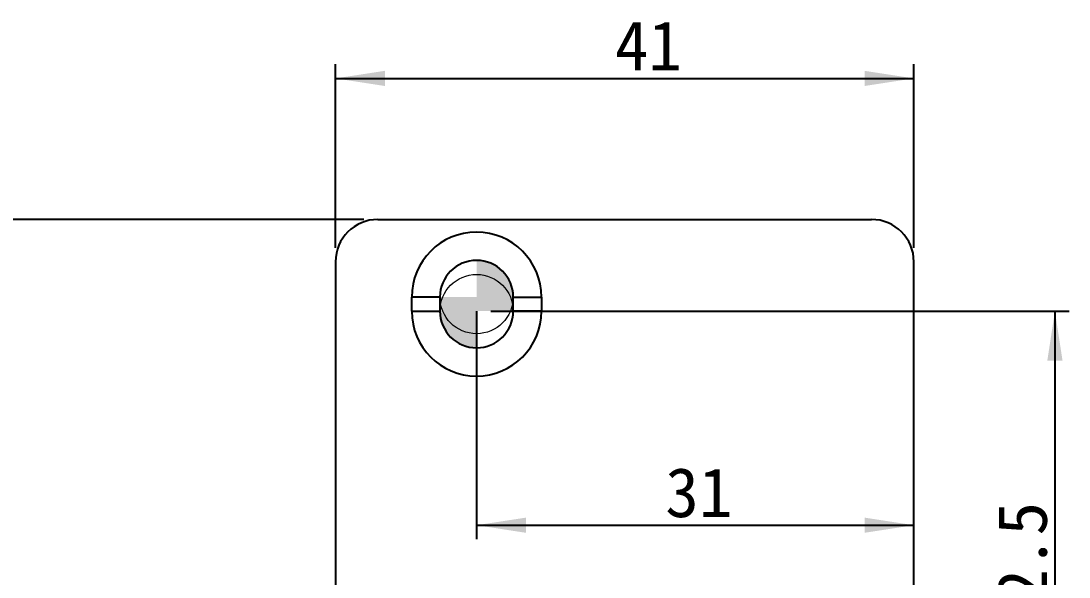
# Model space of a CAD drawing. Header units: millimetres. Extents: x 2 to 295, y 1 to 209.
# Drawn here: x 53.6 to 127.9, y 119.3 to 158.7 of the extents above; entities that cross this region are included whole.
import ezdxf

# ---------------------------------------------------------------- set-up
doc = ezdxf.new("R2010")
doc.units = ezdxf.units.MM
doc.layers.add('DIM', color=5, linetype='Continuous')
doc.styles.add('SLDTEXTSTYLE11', font='', dxfattribs={"width": 0.67})
doc.styles.add('SLDTEXTSTYLE12', font='')
doc.styles.get('SLDTEXTSTYLE11').set_extended_font_data('宋体')
doc.styles.get('SLDTEXTSTYLE12').set_extended_font_data('宋体')
doc.dimstyles.new('SLDDIMSTYLE0', dxfattribs={"dimtxt": 3.5, "dimasz": 3.5, "dimexe": 0, "dimexo": 0.0625, "dimgap": 0.875, "dimtad": 2, "dimrnd": 1e-09, "dimzin": 12, "dimdsep": 46, "dimtxsty": 'SLDTEXTSTYLE11', "dimsah": 1, "dimcen": 0.09, "dimadec": 0, "dimazin": 3, "dimtfac": 1, "dimtofl": 0, "dimtmove": 0, "dimatfit": 3, "dimfxl": 0, "dimfrac": 2, "dimtolj": 1, "dimtzin": 12, "dimarcsym": 0})

# ---------------------------------------------------------------- blocks, each defined once
blk = doc.blocks.new('_D_4')
at = {"layer": 'DIM'}
for p, q in [((77.941, 144.615), (32.941, 144.615)), ((33.941, 86.115), (33.941, 144.615)), ((57.941, 86.115), (32.941, 86.115))]:
    blk.add_line(p, q, dxfattribs=at)
for points in [[(33.941, 144.615), (33.402, 141.115), (34.479, 141.115)], [(33.941, 86.115), (34.479, 89.615), (33.402, 89.615)]]:
    blk.add_solid(points, dxfattribs=at)
at = {"layer": 'DIM', "insert": (29.868, 115.066), "char_height": 3.5, "attachment_point": 1, "rotation": 90, "style": 'SLDTEXTSTYLE12'}
blk.add_mtext('58.5', dxfattribs=at)
blk = doc.blocks.new('_D_5')
at = {"layer": 'DIM'}
for p, q in [((75.941, 142.615), (75.941, 155.615)), ((116.941, 142.615), (116.941, 155.615)), ((75.941, 154.615), (116.941, 154.615))]:
    blk.add_line(p, q, dxfattribs=at)
for points in [[(75.941, 154.615), (79.441, 154.076), (79.441, 155.153)], [(116.941, 154.615), (113.441, 155.153), (113.441, 154.076)]]:
    blk.add_solid(points, dxfattribs=at)
at = {"layer": 'DIM', "insert": (95.741, 158.687), "char_height": 3.5, "attachment_point": 1, "style": 'SLDTEXTSTYLE12'}
blk.add_mtext('41', dxfattribs=at)
blk = doc.blocks.new('_D_6')
at = {"layer": 'DIM'}
for p, q in [((85.941, 138.115), (85.941, 121.94)), ((85.941, 122.94), (116.941, 122.94))]:
    blk.add_line(p, q, dxfattribs=at)
for points in [[(85.941, 122.94), (89.441, 122.401), (89.441, 123.478)], [(116.941, 122.94), (113.441, 123.478), (113.441, 122.401)]]:
    blk.add_solid(points, dxfattribs=at)
at = {"layer": 'DIM', "insert": (99.318, 127.012), "char_height": 3.5, "attachment_point": 1, "style": 'SLDTEXTSTYLE12'}
blk.add_mtext('31', dxfattribs=at)
blk = doc.blocks.new('_D_8')
at = {"layer": 'DIM'}
for p, q in [((86.941, 138.115), (127.941, 138.115)), ((126.941, 138.115), (126.941, 95.615)), ((110.941, 95.615), (127.941, 95.615))]:
    blk.add_line(p, q, dxfattribs=at)
for points in [[(126.941, 138.115), (126.402, 134.615), (127.479, 134.615)], [(126.941, 95.615), (127.479, 99.115), (126.402, 99.115)]]:
    blk.add_solid(points, dxfattribs=at)
at = {"layer": 'DIM', "insert": (122.868, 115.066), "char_height": 3.5, "attachment_point": 1, "rotation": 90, "style": 'SLDTEXTSTYLE12'}
blk.add_mtext('42.5', dxfattribs=at)
blk = doc.blocks.new('SW_DOWELSYMBOL_4')
at = {"linetype": 'Continuous', "lineweight": 0}
h = blk.add_hatch(color=0, dxfattribs=at)
edge = h.paths.add_edge_path(flags=0)
edge.add_arc((0, 0), 2.6, 0, 90)
edge.add_line((0, 2.6), (0, 0))
edge.add_line((0, 0), (2.6, 0))
h = blk.add_hatch(color=0, dxfattribs=at)
edge = h.paths.add_edge_path(flags=0)
edge.add_arc((0, 0), 2.6, 180, 270)
edge.add_line((0, -2.6), (0, 0))
edge.add_line((0, 0), (-2.6, 0))
at = {"color": 0, "linetype": 'Continuous', "lineweight": 0}
blk.add_circle((0, 0), 2.6, dxfattribs=at)
blk = doc.blocks.new('SW_DOWELSYMBOL_5')
at = {"linetype": 'Continuous', "lineweight": 0}
h = blk.add_hatch(color=0, dxfattribs=at)
edge = h.paths.add_edge_path(flags=0)
edge.add_arc((0, 0), 2.6, 0, 90)
edge.add_line((0, 2.6), (0, 0))
edge.add_line((0, 0), (2.6, 0))
h = blk.add_hatch(color=0, dxfattribs=at)
edge = h.paths.add_edge_path(flags=0)
edge.add_arc((0, 0), 2.6, 180, 270)
edge.add_line((0, -2.6), (0, 0))
edge.add_line((0, 0), (-2.6, 0))
at = {"color": 0, "linetype": 'Continuous', "lineweight": 0}
blk.add_circle((0, 0), 2.6, dxfattribs=at)

msp = doc.modelspace()

# ---------------------------------------------------------------- linework, layer by layer
at = {"color": 7, "linetype": 'Continuous', "lineweight": 25}
for p, q in [((78.941, 144.615), (113.941, 144.615)), ((75.941, 141.615), (75.941, 109.115)), ((116.941, 89.115), (116.941, 141.615)), ((81.341, 138.115), (81.341, 139.115)), ((83.341, 139.115), (81.341, 139.115)), ((83.341, 139.115), (83.341, 138.115)), ((88.541, 138.115), (88.541, 139.115)), ((88.541, 139.115), (90.541, 139.115)), ((90.541, 139.115), (90.541, 138.115)), ((81.341, 138.115), (83.341, 138.115)), ((90.541, 138.115), (88.541, 138.115))]:
    msp.add_line(p, q, dxfattribs=at)
for centre, radius, start, end in [((78.941, 141.615), 3, 90, 180), ((113.941, 141.615), 3, 0, 90), ((85.941, 139.115), 4.6, 0, 180), ((85.941, 139.115), 2.6, 0, 180), ((85.941, 138.115), 4.6, 180, 0), ((85.941, 138.115), 2.6, 180, 0)]:
    msp.add_arc(centre, radius, start, end, dxfattribs=at)

# ---------------------------------------------------------------- block references
at = {"color": 7, "linetype": 'Continuous', "lineweight": 0}
for name, p in [('SW_DOWELSYMBOL_5', (85.941, 139.115)), ('SW_DOWELSYMBOL_4', (85.941, 138.115))]:
    msp.add_blockref(name, p, dxfattribs=at)

# ---------------------------------------------------------------- dimensions: what is measured, and where the dimension line sits
at = {"layer": 'DIM'}
for base, p1, picture, middle in [((116.941, 154.615), (75.941, 141.615), '_D_5', (97.102, 154.615)), ((116.941, 122.94), (85.941, 139.115), '_D_6', (100.68, 122.94))]:
    dim = msp.add_linear_dim(base=base, p1=p1, p2=(116.941, 141.615), dimstyle='SLDDIMSTYLE0', dxfattribs=at)
    dim.commit()
    dim.dimension.update_dxf_attribs({"geometry": picture, "text_midpoint": middle, "dimtype": 160})
for base, p1, p2, picture, middle in [((33.941, 144.615), (58.941, 86.115), (78.941, 144.615), '_D_4', (33.941, 117.788)), ((126.941, 95.615), (85.941, 138.115), (109.941, 95.615), '_D_8', (126.941, 117.788))]:
    dim = msp.add_linear_dim(base=base, p1=p1, p2=p2, angle=90, dimstyle='SLDDIMSTYLE0', dxfattribs=at)
    dim.commit()
    dim.dimension.update_dxf_attribs({"geometry": picture, "text_midpoint": middle, "dimtype": 160})

doc.saveas('drawing.dxf')
